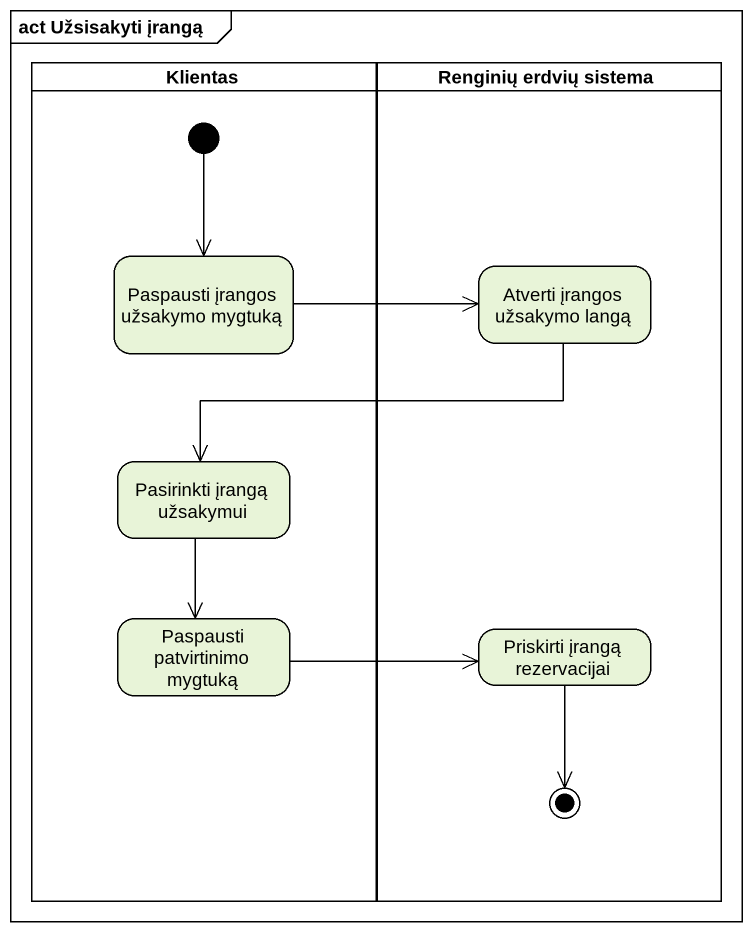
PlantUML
@startuml
mainframe act Užsisakyti įrangą
hide empty description
state Klientas <<partition>> {
  state "Paspausti įrangos užsakymo mygtuką" as Paspausti_įrangos_užsakymo
  state "Pasirinkti įrangą užsakymui" as Pasirinkti_įrangą_užsakymui
  state "Paspausti patvirtinimo mygtuką" as Paspausti_patvirtinimo
  [*] --> Paspausti_įrangos_užsakymo
}
state "Renginių erdvių sistema" as Renginių_erdvių_sistema <<partition>> {
  state "Atverti įrangos užsakymo langą" as Atverti_įrangos_užsakymo
  state "Priskirti įrangą rezervacijai" as Priskirti_įrangą
  Priskirti_įrangą --> [*]
}
Paspausti_įrangos_užsakymo -right-> Atverti_įrangos_užsakymo
Atverti_įrangos_užsakymo -left-> Pasirinkti_įrangą_užsakymui
Pasirinkti_įrangą_užsakymui --> Paspausti_patvirtinimo
Paspausti_patvirtinimo -right-> Priskirti_įrangą
@enduml
